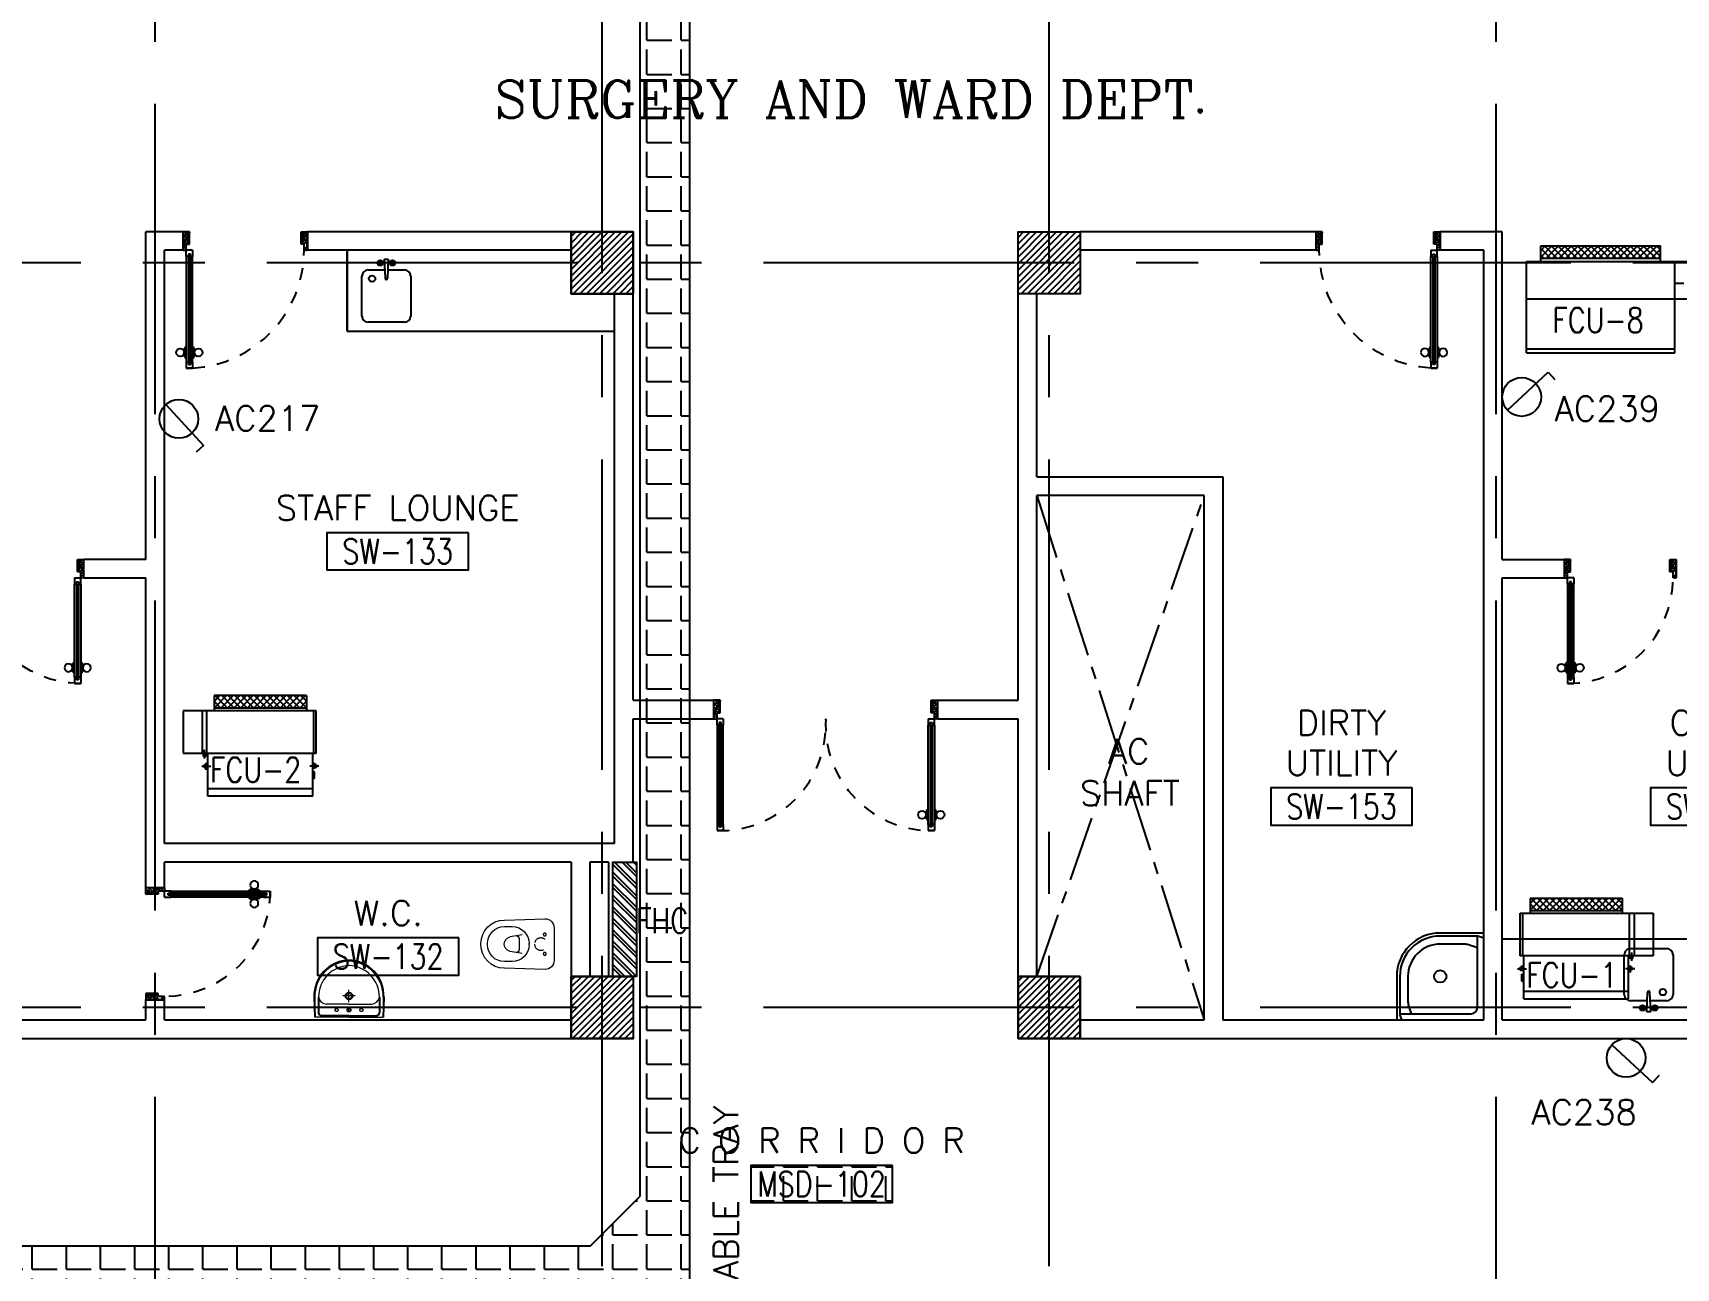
# Model space of a CAD drawing. Extents: x -0.4 to 93.5, y -1.1 to 78.4.
# Drawn here: x 60.45 to 73.68, y 34.87 to 44.82 of the extents above; entities that cross this region are included whole.
import ezdxf
from ezdxf.enums import TextEntityAlignment as Align

# ---------------------------------------------------------------- set-up
doc = ezdxf.new("R2010")
doc.units = 0
doc.header["$MEASUREMENT"] = 0
for name, pattern in [('CENTER2', [1.125, 0.75, -0.125, 0.125, -0.125]), ('CENTERX2', [4, 2.5, -0.5, 0.5, -0.5]), ('DASHED', [0.75, 0.5, -0.25]), ('HIDDEN', [0.375, 0.25, -0.125]), ('HIDDEN2', [0.1875, 0.125, -0.0625])]:
    doc.linetypes.add(name, pattern=pattern)
doc.layers.get('0').update_dxf_attribs({"color": 11, "linetype": 'CONTINUOUS'})
for name, color, linetype in [('AXES', 11, 'CENTERX2'), ('COL', 11, 'CONTINUOUS'), ('DOOR', 11, 'CONTINUOUS'), ('E-SOCKETS', 4, 'CONTINUOUS'), ('E-TRAY', 2, 'CONTINUOUS'), ('Ele', 11, 'CONTINUOUS'), ('FCU', 7, 'CONTINUOUS'), ('FHC', 11, 'CONTINUOUS'), ('FIX', 11, 'CONTINUOUS'), ('HAT', 11, 'CONTINUOUS'), ('Locker', 11, 'CONTINUOUS'), ('ME-FIX', 11, 'CONTINUOUS'), ('RM-BOX', 11, 'CONTINUOUS'), ('RM-NAME', 11, 'CONTINUOUS'), ('RM-NO', 11, 'CONTINUOUS'), ('TEXTN', 2, 'CONTINUOUS'), ('WALL', 11, 'CONTINUOUS')]:
    doc.layers.add(name, color=color, linetype=linetype)
doc.styles.add('ROMANC', font='romanc', dxfattribs={"height": 0.1})
doc.styles.add('ROMANS', font='ROMANS.shx', dxfattribs={"width": 0.6})
pattern_1 = [(0, (-276011.78315, -57293.01293), (0, 0.275), [0.2, -0.075]), (90, (-276011.78315, -57293.01293), (-0.275, 2e-17), [0.2, -0.075])]

# ---------------------------------------------------------------- blocks, each defined once
blk = doc.blocks.new('*X33')
at = {"color": 0}
for p, q in [((235129, 149533), (235585, 149990)), ((235129, 149586), (235532, 149990)), ((235129, 149639), (235479, 149990)), ((235129, 149692), (235426, 149990)), ((235129, 149745), (235373, 149990)), ((235129, 149798), (235320, 149990)), ((235129, 149851), (235267, 149990)), ((235129, 149905), (235214, 149990)), ((235129, 149958), (235161, 149990)), ((235138, 149490), (235629, 149980)), ((235191, 149490), (235629, 149927)), ((235244, 149490), (235629, 149874)), ((235297, 149490), (235629, 149821)), ((235350, 149490), (235629, 149768)), ((235403, 149490), (235629, 149715)), ((235456, 149490), (235629, 149662)), ((235509, 149490), (235629, 149609)), ((235562, 149490), (235629, 149556)), ((235615, 149490), (235629, 149503))]:
    blk.add_line(p, q, dxfattribs=at)
blk = doc.blocks.new('COL50')
at = {"layer": 'COL'}
blk.add_lwpolyline([(-250, 250), (-250, -250), (250, -250), (250, 250)], close=True, dxfattribs=at)
blk = doc.blocks.new('*X32')
at = {"color": 0}
for p, q in [((238729, 149527), (239191, 149990)), ((238729, 149580), (239138, 149990)), ((238729, 149633), (239085, 149990)), ((238729, 149686), (239032, 149990)), ((238729, 149739), (238979, 149990)), ((238729, 149792), (238926, 149990)), ((238729, 149845), (238873, 149990)), ((238729, 149898), (238820, 149990)), ((238729, 149951), (238767, 149990)), ((238744, 149490), (239229, 149974)), ((238797, 149490), (239229, 149921)), ((238850, 149490), (239229, 149868)), ((238903, 149490), (239229, 149815)), ((238956, 149490), (239229, 149762)), ((239009, 149490), (239229, 149709)), ((239062, 149490), (239229, 149656)), ((239116, 149490), (239229, 149603)), ((239169, 149490), (239229, 149550)), ((239222, 149490), (239229, 149497))]:
    blk.add_line(p, q, dxfattribs=at)
blk = doc.blocks.new('*X30')
at = {"color": 0}
for p, q in [((235129, 155526), (235592, 155990)), ((235129, 155579), (235539, 155990)), ((235129, 155632), (235486, 155990)), ((235129, 155685), (235433, 155990)), ((235129, 155738), (235380, 155990)), ((235129, 155791), (235327, 155990)), ((235129, 155844), (235274, 155990)), ((235129, 155897), (235221, 155990)), ((235129, 155950), (235168, 155990)), ((235145, 155490), (235629, 155973)), ((235198, 155490), (235629, 155920)), ((235251, 155490), (235629, 155867)), ((235304, 155490), (235629, 155814)), ((235357, 155490), (235629, 155761)), ((235410, 155490), (235629, 155708)), ((235464, 155490), (235629, 155655)), ((235517, 155490), (235629, 155602)), ((235570, 155490), (235629, 155549)), ((235623, 155490), (235629, 155496))]:
    blk.add_line(p, q, dxfattribs=at)
blk = doc.blocks.new('*X31')
at = {"color": 0}
for p, q in [((238729, 155520), (239199, 155990)), ((238729, 155573), (239145, 155990)), ((238729, 155626), (239092, 155990)), ((238729, 155679), (239039, 155990)), ((238729, 155732), (238986, 155990)), ((238729, 155785), (238933, 155990)), ((238729, 155838), (238880, 155990)), ((238729, 155891), (238827, 155990)), ((238729, 155944), (238774, 155990)), ((238752, 155490), (239229, 155967)), ((238805, 155490), (239229, 155914)), ((238858, 155490), (239229, 155861)), ((238911, 155490), (239229, 155808)), ((238964, 155490), (239229, 155755)), ((239017, 155490), (239229, 155702)), ((239070, 155490), (239229, 155649)), ((239123, 155490), (239229, 155596)), ((239176, 155490), (239229, 155542))]:
    blk.add_line(p, q, dxfattribs=at)
blk = doc.blocks.new('DOOR90')
at = {"layer": 'DOOR', "color": 0, "linetype": 'ByBlock'}
for p, q in [((-150, 0), (-150, -25)), ((-150, 0), (0, 0)), ((0, -50), (0, 0)), ((-1000, -25), (-1000, -75)), ((-1000, -75), (-1000, -25)), ((-950, -25), (-1000, -25)), ((-950, -75), (-1000, -75)), ((-970, -42), (-970, -58)), ((-950, -42), (-970, -42)), ((-950, -58), (-970, -58)), ((-950, -25), (-950, -42)), ((-950, -58), (-950, -75)), ((-918, -25), (-918, -18)), ((-828, -18), (-918, -18)), ((-918, -75), (-918, -82)), ((-828, -82), (-918, -82)), ((-905, -18), (-905, -9)), ((-905, -9), (-840, -9)), ((-905, -18), (-840, -18)), ((-905, -82), (-905, -91)), ((-905, -82), (-840, -82)), ((-905, -91), (-840, -91)), ((-840, -18), (-840, -9)), ((-840, -82), (-840, -91)), ((-828, -25), (-828, -18)), ((-828, -75), (-828, -82)), ((-200, -42), (-200, -25)), ((-200, -25), (-150, -25)), ((-180, -42), (-200, -42)), ((-200, -75), (-200, -58)), ((-200, -58), (-180, -58)), ((-150, -75), (-200, -75)), ((-180, -58), (-180, -42)), ((-150, -75), (-150, -25)), ((-150, -25), (-100, -25)), ((-100, -25), (-100, -50)), ((-100, -50), (0, -50)), ((-150, -900), (-150, -875)), ((-150, -875), (-100, -875)), ((0, -900), (-150, -900)), ((-150, -900), (0, -900)), ((-100, -850), (0, -850)), ((-100, -875), (-100, -850)), ((0, -850), (0, -900))]:
    blk.add_line(p, q, dxfattribs=at)
at = {"layer": 'DOOR', "color": 9, "linetype": 'ByBlock'}
for p, q in [((0, -50), (-114, 0)), ((0, -50), (-40, 0)), ((0, -50), (-100, -37)), ((0, -850), (-114, -900)), ((0, -850), (-100, -863)), ((0, -850), (-40, -900))]:
    blk.add_line(p, q, dxfattribs=at)
at = {"layer": 'DOOR', "linetype": 'ByBlock'}
for p, q in [((-200, -25), (-950, -25)), ((-200, -42), (-950, -42)), ((-200, -58), (-950, -58)), ((-950, -75), (-200, -75))]:
    blk.add_line(p, q, dxfattribs=at)
at = {"layer": 'DOOR', "color": 0, "linetype": 'ByBlock'}
for centre in [(-873, 24), (-873, -124)]:
    blk.add_circle(centre, 32.4, dxfattribs=at)
at = {"layer": 'DOOR', "color": 9, "linetype": 'ByBlock'}
for centre, radius, start, end in [((0, -50), 154, 161.1053, 166.2858), ((0, -50), 134, 158.1598, 169.28), ((0, -50), 94.4, 148.0182, 180), ((0, -50), 74.4, 137.7764, 180), ((0, -50), 114, 154.0838, 167.3774), ((0, -50), 54.4, 113.2074, 180), ((0, -50), 34.4, 90, 180), ((0, -50), 14.4, 90, 180), ((0, -850), 154, 193.7142, 198.8947), ((0, -850), 134, 190.72, 201.8402), ((0, -850), 94.4, 180, 211.9818), ((0, -850), 74.4, 180, 222.2236), ((0, -850), 54.4, 180, 246.7926), ((0, -850), 34.4, 180, 270), ((0, -850), 14.4, 180, 270)]:
    blk.add_arc(centre, radius, start, end, dxfattribs=at)
at = {"layer": 'DOOR', "linetype": 'HIDDEN', "ltscale": 0.5}
blk.add_arc((-150, -25), 850, 180, 270, dxfattribs=at)
blk = doc.blocks.new('RM1')
at = {"layer": 'RM-BOX'}
blk.add_lwpolyline([(570, -200), (-570, -200), (-570, -500), (570, -500)], close=True, dxfattribs=at)
at = {"layer": 'RM-NAME', "style": 'ROMANS'}
for tag, p in [('ROOMNAME1', (0, 324)), ('ROOMNAME2', (0, 0))]:
    blk.add_attdef(tag, text='', height=200, dxfattribs=at).set_placement(p, align=Align.MIDDLE)
at = {"layer": 'RM-NO', "style": 'ROMANS', "width": 0.8}
blk.add_attdef('ROOMNO', text='', height=200, dxfattribs=at).set_placement((0, -350), align=Align.MIDDLE)
blk = doc.blocks.new('A$C272A55A0')
at = {"layer": 'DOOR', "color": 0, "linetype": 'ByBlock'}
for p, q in [((0, 900), (0, 1050)), ((50, 1050), (0, 1050)), ((25, 950), (50, 950)), ((25, 900), (25, 950)), ((50, 950), (50, 1050)), ((1750, 950), (1750, 1050)), ((1750, 1050), (1800, 1050)), ((1775, 950), (1750, 950)), ((1775, 900), (1775, 950)), ((1800, 1050), (1800, 900)), ((0, 900), (25, 900)), ((75, 900), (25, 900)), ((25, 850), (25, 900)), ((42, 850), (25, 850)), ((58, 870), (42, 870)), ((42, 870), (42, 850)), ((58, 850), (58, 870)), ((75, 850), (58, 850)), ((75, 900), (75, 850)), ((1725, 900), (1775, 900)), ((1725, 900), (1725, 850)), ((1725, 850), (1742, 850)), ((1742, 870), (1758, 870)), ((1742, 850), (1742, 870)), ((1758, 870), (1758, 850)), ((1758, 850), (1775, 850)), ((1800, 900), (1775, 900)), ((1775, 850), (1775, 900)), ((1718, 160), (1709, 160)), ((1709, 95), (1709, 160)), ((1725, 173), (1718, 173)), ((1718, 173), (1718, 83)), ((1718, 95), (1718, 160)), ((1775, 173), (1782, 173)), ((1782, 173), (1782, 83)), ((1782, 160), (1791, 160)), ((1782, 95), (1782, 160)), ((1791, 95), (1791, 160)), ((25, 50), (42, 50)), ((25, 50), (25, 0)), ((25, 0), (75, 0)), ((75, 0), (25, 0)), ((42, 50), (42, 30)), ((42, 30), (58, 30)), ((58, 50), (75, 50)), ((58, 50), (58, 30)), ((75, 50), (75, 0)), ((1718, 95), (1709, 95)), ((1725, 83), (1718, 83)), ((1742, 50), (1725, 50)), ((1725, 50), (1725, 0)), ((1775, 0), (1725, 0)), ((1725, 0), (1775, 0)), ((1742, 50), (1742, 30)), ((1758, 30), (1742, 30)), ((1775, 50), (1758, 50)), ((1758, 50), (1758, 30)), ((1775, 83), (1782, 83)), ((1775, 50), (1775, 0)), ((1782, 95), (1791, 95))]:
    blk.add_line(p, q, dxfattribs=at)
at = {"layer": 'DOOR', "color": 9, "linetype": 'ByBlock'}
for p, q in [((50, 1050), (0, 1010)), ((50, 1050), (0, 937)), ((50, 1050), (37, 950)), ((1750, 1050), (1800, 1010)), ((1750, 1050), (1800, 937)), ((1750, 1050), (1763, 950))]:
    blk.add_line(p, q, dxfattribs=at)
at = {"layer": 'DOOR', "linetype": 'ByBlock'}
for p, q in [((25, 850), (25, 50)), ((42, 850), (42, 50)), ((58, 850), (58, 50)), ((75, 50), (75, 850)), ((1725, 50), (1725, 850)), ((1742, 850), (1742, 50)), ((1758, 850), (1758, 50)), ((1775, 850), (1775, 50))]:
    blk.add_line(p, q, dxfattribs=at)
at = {"layer": 'DOOR', "color": 0, "linetype": 'ByBlock'}
for centre in [(1676, 128), (1824, 128)]:
    blk.add_circle(centre, 32.4, dxfattribs=at)
at = {"layer": 'DOOR', "color": 9, "linetype": 'ByBlock'}
for centre, radius, start, end in [((50, 1050), 54.4, 203.2074, 270), ((50, 1050), 74.4, 227.7764, 270), ((50, 1050), 94.4, 238.0182, 270), ((50, 1050), 114, 244.0838, 257.3774), ((50, 1050), 34.4, 180, 270), ((50, 1050), 14.4, 180, 270), ((1750, 1050), 14.4, 270, 0), ((1750, 1050), 34.4, 270, 0), ((1750, 1050), 54.4, 270, 336.7926), ((1750, 1050), 74.4, 270, 312.2236), ((1750, 1050), 94.4, 270, 301.9818), ((1750, 1050), 114, 282.6226, 295.9162), ((50, 1050), 134, 248.1598, 259.28), ((50, 1050), 154, 251.1053, 256.2858), ((1750, 1050), 134, 280.72, 291.8402), ((1750, 1050), 154, 283.7142, 288.8947)]:
    blk.add_arc(centre, radius, start, end, dxfattribs=at)
at = {"layer": 'DOOR', "linetype": 'HIDDEN', "ltscale": 0.5}
for centre, start, end in [((50, 851), 268.3174, 3.2965), ((1750, 851), 176.7035, 271.6826)]:
    blk.add_arc(centre, 851, start, end, dxfattribs=at)
at = {"layer": 'WALL', "linetype": 'ByBlock'}
blk.add_line((1800, 900), (1800, 1050), dxfattribs=at)
blk = doc.blocks.new('DOOR-10')
at = {"layer": 'DOOR', "color": 0, "linetype": 'ByBlock'}
for p, q in [((-26, 1100), (-76, 1100)), ((-76, 1100), (-26, 1100)), ((-76, 1050), (-76, 1100)), ((-43, 1070), (-59, 1070)), ((-59, 1050), (-59, 1070)), ((-43, 1050), (-43, 1070)), ((-26, 1050), (-26, 1100)), ((-83, 1005), (-92, 1005)), ((-92, 1005), (-92, 940)), ((-83, 940), (-92, 940)), ((-76, 1018), (-83, 1018)), ((-83, 928), (-83, 1018)), ((-83, 1005), (-83, 940)), ((-76, 928), (-83, 928)), ((-59, 1050), (-76, 1050)), ((-26, 1050), (-43, 1050)), ((-26, 1018), (-18, 1018)), ((-26, 928), (-18, 928)), ((-18, 928), (-18, 1018)), ((-18, 1005), (-9, 1005)), ((-18, 1005), (-18, 940)), ((-18, 940), (-9, 940)), ((-9, 1005), (-9, 940)), ((-1001, 0), (-1001, 150)), ((-1001, 150), (-976, 150)), ((-1001, 150), (-1001, 0)), ((-976, 150), (-976, 100)), ((-76, 200), (-59, 200)), ((-76, 150), (-76, 200)), ((-76, 150), (-26, 150)), ((-59, 200), (-59, 180)), ((-59, 180), (-43, 180)), ((-43, 200), (-26, 200)), ((-43, 180), (-43, 200)), ((-26, 200), (-26, 150)), ((-1, 150), (-26, 150)), ((-26, 150), (-26, 100)), ((-951, 0), (-1001, 0)), ((-976, 100), (-951, 100)), ((-951, 100), (-951, 0)), ((-51, 100), (-51, 0)), ((-26, 100), (-51, 100)), ((-51, 0), (-1, 0))]:
    blk.add_line(p, q, dxfattribs=at)
at = {"layer": 'DOOR', "linetype": 'ByBlock'}
for p, q in [((-76, 1050), (-76, 200)), ((-59, 200), (-59, 1050)), ((-43, 200), (-43, 1050)), ((-26, 200), (-26, 1050))]:
    blk.add_line(p, q, dxfattribs=at)
at = {"layer": 'DOOR', "color": 9, "linetype": 'ByBlock'}
for p, q in [((-1, 0), (-1, 150)), ((-951, 0), (-1001, 114)), ((-951, 0), (-1001, 40)), ((-951, 0), (-964, 100)), ((-51, 0), (-1, 114)), ((-51, 0), (-37, 100)), ((-51, 0), (-1, 40))]:
    blk.add_line(p, q, dxfattribs=at)
at = {"layer": 'DOOR', "color": 0, "linetype": 'ByBlock'}
for centre in [(-124, 973), (23, 973)]:
    blk.add_circle(centre, 32.4, dxfattribs=at)
at = {"layer": 'DOOR', "linetype": 'HIDDEN', "ltscale": 0.5}
blk.add_arc((-23, 149), 952, 93.1482, 179.9482, dxfattribs=at)
at = {"layer": 'DOOR', "color": 9, "linetype": 'ByBlock'}
for centre, radius, start, end in [((-951, 0), 154, 103.7142, 108.8947), ((-51, 0), 154, 71.1053, 76.2858), ((-951, 0), 134, 100.72, 111.8402), ((-951, 0), 94.4, 90, 121.9818), ((-951, 0), 74.4, 90, 132.2236), ((-951, 0), 54.4, 90, 156.7926), ((-951, 0), 34.4, 90, 180), ((-951, 0), 14.4, 90, 180), ((-51, 0), 94.4, 58.0182, 90), ((-51, 0), 74.4, 47.7764, 90), ((-51, 0), 54.4, 23.2074, 90), ((-51, 0), 34.4, 0, 90), ((-51, 0), 14.4, 0, 90), ((-51, 0), 134, 68.1598, 79.28), ((-51, 0), 114, 64.0838, 77.3774)]:
    blk.add_arc(centre, radius, start, end, dxfattribs=at)
blk = doc.blocks.new('LAV1')
at = {"layer": 'FIX', "linetype": 'DASHED', "lineweight": 20, "ltscale": 0.05}
for p, q in [((0, 170), (0, 270)), ((0, 170), (0, 270)), ((50, 220), (-50, 220))]:
    blk.add_line(p, q, dxfattribs=at)
at = {"layer": 'FIX', "linetype": 'ByBlock', "ltscale": 0.3}
for p, q in [((-280, 210), (-275, 50)), ((-245, 210), (-245, 85)), ((245, 210), (245, 85)), ((280, 210), (275, 50)), ((0, 60), (-220, 60)), ((0, 60), (220, 60))]:
    blk.add_line(p, q, dxfattribs=at)
at = {"layer": 'FIX', "linetype": 'Continuous', "lineweight": 20}
for p, q in [((-275, 210), (-275, 50)), ((0, 155), (-181, 155)), ((0, 155), (181, 155)), ((275, 210), (275, 50)), ((0, 50), (-275, 50)), ((0, 50), (-252, 50)), ((0, 50), (252, 50)), ((0, 50), (275, 50))]:
    blk.add_line(p, q, dxfattribs=at)
at = {"layer": 'FIX', "lineweight": 20}
for p, q in [((16, 107), (-15, 107)), ((0, 92), (0, 123))]:
    blk.add_line(p, q, dxfattribs=at)
for centre, radius in [((0, 220), 29.5), ((0, 220), 22.5), ((0, 107), 15.5)]:
    blk.add_circle(centre, radius, dxfattribs=at)
at = {"layer": 'FIX', "linetype": 'HIDDEN', "lineweight": 20, "ltscale": 0.05}
for centre in [(-100, 107), (100, 107)]:
    blk.add_circle(centre, 12.4, dxfattribs=at)
at = {"layer": 'FIX', "linetype": 'ByBlock', "ltscale": 0.3}
for centre, radius, start, end in [((7, 220), 287, 91.3776, 182.0064), ((-7, 220), 287, 357.9936, 88.6224), ((-220, 85), 24.9, 179.7021, 269.9486), ((220, 85), 24.9, 270.0514, 0.2979)]:
    blk.add_arc(centre, radius, start, end, dxfattribs=at)
at = {"layer": 'FIX', "linetype": 'Continuous', "lineweight": 20}
for centre, radius, start, end in [((8, 217), 283, 91.6988, 181.351), ((8, 212), 253, 91.7328, 180.4884), ((-8, 217), 283, 358.649, 88.3012), ((-8, 212), 253, 359.5116, 88.2672), ((-179, 222), 66.9, 190.2006, 268.0786), ((179, 222), 66.9, 271.9214, 349.7994)]:
    blk.add_arc(centre, radius, start, end, dxfattribs=at)
blk = doc.blocks.new('WC1')
at = {"layer": 'FIX', "lineweight": 20}
for p, q in [((-210, 204), (-538, 194)), ((-475, 141), (-538, 141)), ((-727, 5), (-727, -5)), ((-674, 5), (-674, -5)), ((-534, 24), (-540, 0)), ((-540, 0), (-534, -24)), ((-395, 76), (-490, 60)), ((-339, 5), (-339, -5)), ((-490, -60), (-395, -76)), ((-538, -141), (-475, -141)), ((-538, -194), (-210, -204))]:
    blk.add_line(p, q, dxfattribs=at)
at = {"layer": 'FIX', "linetype": 'Continuous', "lineweight": 20}
blk.add_line((-420, -47), (-420, 45), dxfattribs=at)
at = {"layer": 'FIX', "lineweight": 20}
blk.add_lwpolyline([(-213, -204), (-210, -204, 0.414214), (-137, -131), (-137, 0), (-137, 131, 0.414214), (-210, 204)], format="xyb", dxfattribs=at)
at = {"layer": 'FIX', "linetype": 'HIDDEN2', "lineweight": 20, "ltscale": 0.3}
blk.add_circle((-245, 0), 49.8, dxfattribs=at)
at = {"layer": 'FIX', "linetype": 'HIDDEN', "lineweight": 20, "ltscale": 0.05}
for centre in [(-213, 78), (-213, -77)]:
    blk.add_circle(centre, 11.6, dxfattribs=at)
at = {"layer": 'FIX', "lineweight": 20}
for centre, radius, start, end in [((-538, 5), 189, 90, 180), ((-538, 5), 136, 90, 180), ((-475, 5), 136, 360, 90), ((-473, -7), 68.2, 128.9242, 152.8468), ((-464, -18), 82, 108.496, 128.9242), ((-538, -5), 189, 180, 270), ((-538, -5), 136, 180, 270), ((-473, 7), 68.2, 207.1532, 231.0758), ((-464, 18), 82, 231.0758, 251.504), ((-475, -5), 136, 270, 0)]:
    blk.add_arc(centre, radius, start, end, dxfattribs=at)
at = {"layer": 'FIX', "linetype": 'Continuous', "lineweight": 20}
for centre, start, end in [((-443, 46), 357.6662, 91.6121), ((-442, -46), 268.3879, 2.3338)]:
    blk.add_arc(centre, 22.3, start, end, dxfattribs=at)
blk = doc.blocks.new('JAN-001')
for p, q in [((730, -30), (30, -30)), ((30, -30), (30, -730)), ((80, -130), (80, -705)), ((705, -80), (130, -80)), ((610, -80), (635, -152)), ((688, -30), (704, -76)), ((705, -380), (705, -84)), ((730, -380), (730, -30)), ((640, -380), (640, -184)), ((80, -610), (152, -635)), ((184, -640), (380, -640)), ((30, -688), (76, -704)), ((30, -730), (380, -730)), ((84, -705), (380, -705))]:
    blk.add_line(p, q)
blk.add_circle((380, -380), 50)
for centre, radius, start, end in [((130, -130), 50, 90, 180), ((680, -84), 25, 0, 19.0039), ((540, -184), 100, 0, 19.0039), ((380, -380), 350, 270, 0), ((380, -380), 325, 270, 0), ((380, -380), 260, 270, 0), ((184, -540), 100, 250.9961, 270), ((84, -680), 25, 250.9961, 270)]:
    blk.add_arc(centre, radius, start, end)
blk = doc.blocks.new('A$C35647382')
at = {"layer": 'ME-FIX'}
for p, q in [((0.05, 0.421), (0.186, 0.421)), ((0.18, 0.509), (0.212, 0.509)), ((0.18, 0.509), (0.186, 0.354)), ((0.212, 0.509), (0.206, 0.354)), ((0.206, 0.421), (0.343, 0.421)), ((0, 0.05), (0, 0.371)), ((0.393, 0.371), (0.393, 0.05)), ((0.343, 0), (0.05, 0))]:
    blk.add_line(p, q, dxfattribs=at)
for centre, radius in [((0.147, 0.478), 0.0217), ((0.147, 0.478), 0.014), ((0.246, 0.478), 0.0217), ((0.246, 0.478), 0.014), ((0.082, 0.351), 0.0255)]:
    blk.add_circle(centre, radius, dxfattribs=at)
for centre, radius, start, end in [((0.05, 0.371), 0.0499, 90, 180), ((0.343, 0.371), 0.0499, 0, 90), ((0.196, 0.354), 0.00997, 180, 0), ((0.05, 0.05), 0.0499, 180, 270), ((0.343, 0.05), 0.0499, 270, 0)]:
    blk.add_arc(centre, radius, start, end, dxfattribs=at)
blk = doc.blocks.new('*X168')
at = {"color": 0}
for p, q in [((-750, 2538), (-672, 2616)), ((-750, 2591), (-725, 2616)), ((-660, 2516), (-750, 2606)), ((-713, 2516), (-750, 2553)), ((-719, 2516), (-619, 2616)), ((-607, 2516), (-707, 2616)), ((-666, 2516), (-566, 2616)), ((-554, 2516), (-654, 2616)), ((-613, 2516), (-513, 2616)), ((-501, 2516), (-601, 2616)), ((-560, 2516), (-460, 2616)), ((-448, 2516), (-548, 2616)), ((-507, 2516), (-407, 2616)), ((-394, 2516), (-494, 2616)), ((-454, 2516), (-354, 2616)), ((-341, 2516), (-441, 2616)), ((-401, 2516), (-301, 2616)), ((-288, 2516), (-388, 2616)), ((-348, 2516), (-248, 2616)), ((-235, 2516), (-335, 2616)), ((-295, 2516), (-195, 2616)), ((-182, 2516), (-282, 2616)), ((-242, 2516), (-142, 2616)), ((-129, 2516), (-229, 2616)), ((-189, 2516), (-89, 2616)), ((-76, 2516), (-176, 2616)), ((-136, 2516), (-36, 2616)), ((-23, 2516), (-123, 2616)), ((-83, 2516), (17, 2616)), ((30, 2516), (-70, 2616)), ((-30, 2516), (70, 2616)), ((83, 2516), (-17, 2616)), ((23, 2516), (123, 2616)), ((136, 2516), (36, 2616)), ((76, 2516), (176, 2616)), ((189, 2516), (89, 2616)), ((129, 2516), (215, 2601)), ((215, 2543), (142, 2616)), ((182, 2516), (215, 2548)), ((215, 2596), (195, 2616))]:
    blk.add_line(p, q, dxfattribs=at)
blk = doc.blocks.new('WAP16')
at = {"color": 6}
for p, q in [((-597, 0), (-597, -737)), ((-597, 0), (597, 0)), ((597, 0), (597, -737)), ((-597, -437), (597, -437)), ((-597, -737), (597, -737))]:
    blk.add_line(p, q, dxfattribs=at)
at = {"color": 2}
for p, q in [((-597, -32), (597, -32)), ((597, -437), (835, -437)), ((835, -437), (835, -737)), ((-482, -737), (-482, -862)), ((-482, -762), (482, -762)), ((482, -737), (482, -862)), ((597, -737), (835, -737)), ((-482, -862), (482, -862))]:
    blk.add_line(p, q, dxfattribs=at)
at = {"color": 7}
blk.add_line((597, -562), (670, -562), dxfattribs=at)
at = {"color": 2}
blk.add_blockref('*X168', (268, -3378), dxfattribs=at)
blk = doc.blocks.new('*X166')
at = {"color": 0}
for p, q in [((16890, -2467), (16943, -2414)), ((16890, -2520), (16990, -2420)), ((16990, -2565), (16890, -2465)), ((16890, -2573), (16990, -2473)), ((16990, -2512), (16892, -2414)), ((16990, -2459), (16945, -2414)), ((16990, -2619), (16890, -2519)), ((16890, -2626), (16990, -2526)), ((16990, -2672), (16890, -2572)), ((16890, -2679), (16990, -2579)), ((16990, -2725), (16890, -2625)), ((16890, -2732), (16990, -2632)), ((16990, -2778), (16890, -2678)), ((16890, -2785), (16990, -2685)), ((16990, -2831), (16890, -2731)), ((16890, -2838), (16990, -2738)), ((16990, -2884), (16890, -2784)), ((16890, -2891), (16990, -2791)), ((16990, -2937), (16890, -2837)), ((16890, -2944), (16990, -2844)), ((16990, -2990), (16890, -2890)), ((16890, -2997), (16990, -2897)), ((16990, -3043), (16890, -2943)), ((16890, -3050), (16990, -2950)), ((16990, -3096), (16890, -2996)), ((16890, -3103), (16990, -3003)), ((16990, -3149), (16890, -3049)), ((16944, -3155), (16890, -3102)), ((16892, -3155), (16990, -3056)), ((16945, -3155), (16990, -3109))]:
    blk.add_line(p, q, dxfattribs=at)
blk = doc.blocks.new('WHE06')
at = {"color": 2}
for p, q in [((689, 621), (346, 621)), ((346, 621), (346, 469)), ((689, 469), (689, 621)), ((60, -422), (60, 422)), ((212, 437), (269, 437)), ((232, 452), (232, 422)), ((232, 452), (252, 452)), ((242, 472), (242, 399)), ((252, 452), (252, 422)), ((305, 448), (373, 448)), ((321, 458), (321, 438)), ((321, 458), (346, 458)), ((321, 438), (346, 438)), ((346, 430), (689, 430)), ((811, 371), (689, 371)), ((711, -371), (711, 371)), ((811, -371), (811, 371)), ((811, -371), (689, -371)), ((142, -437), (142, -422)), ((142, -437), (197, -437)), ((197, -437), (197, -422)), ((221, -437), (269, -437)), ((232, -452), (232, -422)), ((232, -452), (252, -452)), ((242, -472), (242, -399)), ((252, -452), (252, -422)), ((346, -430), (689, -430))]:
    blk.add_line(p, q, dxfattribs=at)
at = {"color": 6}
for p, q in [((0, -422), (0, 422)), ((0, 422), (346, 422)), ((346, 469), (346, -451)), ((689, 469), (346, 469)), ((689, -451), (689, 469)), ((0, -422), (346, -422)), ((346, -451), (689, -451))]:
    blk.add_line(p, q, dxfattribs=at)
at = {"color": 2}
blk.add_blockref('*X166', (-16179, 2784), dxfattribs=at)

msp = doc.modelspace()

# ---------------------------------------------------------------- hatches: boundary and pattern name
at = {"layer": 'FHC', "linetype": 'ByBlock', "ltscale": 0.3}
h = msp.add_hatch(dxfattribs=at)
h.set_pattern_fill('ANSI32', color=11, scale=0.175, angle=90, style=0)
h.set_pattern_definition([(135, (96.35846, -194.97618), (-0.046403883, -0.046403883), []), (135, (96.35846, -194.945246), (-0.046403883, -0.046403883), [])])
h.paths.add_polyline_path([(65.3075, 38.14), (65.1175, 38.14), (65.1175, 37.22), (65.3075, 37.22)])
h.paths.add_polyline_path([(65.7286, 37.0074), (65.3077, 37.0074), (65.3077, 37.2699), (65.7286, 37.2699)], flags=9)
at = {"layer": 'HAT', "linetype": 'ByBlock'}
h = msp.add_hatch(dxfattribs=at)
h.set_pattern_fill('ANGLE', color=256, style=0)
h.set_pattern_definition(pattern_1)
h.paths.add_polyline_path([(65.7388, 39.295), (65.3388, 39.295), (65.3388, 36.97), (65.7388, 36.97)])
h.paths.add_polyline_path([(65.7388, 39.295), (65.7388, 39.445), (65.3388, 39.445), (65.3388, 39.295)])
h.paths.add_polyline_path([(65.3388, 39.445), (65.7388, 39.445), (65.7388, 42.97), (65.3388, 42.97)])
h.paths.add_polyline_path([(65.7388, 45.8794), (65.363, 46.2551), (65.0324, 46.2551), (65.0324, 45.8551), (65.2388, 45.8551), (65.3388, 45.7551), (65.3388, 42.97), (65.7388, 42.97)])
h.paths.add_polyline_path([(64.5507, 46.0068), (64.5502, 45.8551), (65.0324, 45.8551), (65.0324, 46.2551), (64.9071, 46.2551)])
h.paths.add_polyline_path([(63.9333, 46.2551), (63.9268, 46.1016), (63.9229, 46.0302), (63.9223, 45.8551), (64.2181, 45.8551), (64.554, 46.0892), (64.5546, 46.1016), (64.5612, 46.2551)])
h.paths.add_polyline_path([(63.9268, 46.1016), (63.9333, 46.2551), (63.3368, 46.2551), (63.3303, 46.1016), (63.3272, 46.0454), (63.6002, 45.8551), (63.9223, 45.8551), (63.9229, 46.0302)])
h.paths.add_polyline_path([(63.3259, 45.8551), (63.3262, 45.966), (62.9112, 46.2551), (62.7062, 46.2551), (62.7062, 45.8551)])
h.paths.add_polyline_path([(65.287, 37.5198), (65.7984, 37.5198), (65.7984, 37.8198), (65.287, 37.8198)], flags=9)
h.paths.add_polyline_path([(67.0813, 45.3264), (65.9416, 45.3264), (65.9416, 45.0264), (67.0813, 45.0264)])
h.paths.add_polyline_path([(65.9853, 45.0264), (67.0376, 45.0264), (67.0376, 45.3264), (65.9853, 45.3264)], flags=24)
h.paths.add_polyline_path([(65.0424, 45.3764), (67.9805, 45.3764), (67.9805, 45.6764), (65.0424, 45.6764)], flags=9)
h.paths.add_polyline_path([(63.6465, 44.0618), (70.3108, 44.0618), (70.3108, 44.5118), (63.6465, 44.5118)], flags=9)
h = msp.add_hatch(dxfattribs=at)
h.set_pattern_fill('ANGLE', color=256, style=0)
h.set_pattern_definition(pattern_1)
h.paths.add_polyline_path([(57.8324, 35.0506), (57.8324, 34.4506), (61.4324, 34.4506), (61.4324, 35.0506)])
h.paths.add_polyline_path([(61.4324, 35.0506), (61.4324, 34.4506), (64.9388, 34.4506), (65.0324, 34.3571), (65.0324, 35.1442), (64.9388, 35.0506)])
h.paths.add_polyline_path([(65.7388, 36.97), (65.3388, 36.97), (65.3388, 35.4506), (65.0324, 35.1442), (65.0324, 34.3571), (65.3388, 34.0506), (65.3388, 33.37), (65.7388, 33.37)])
h.paths.add_polyline_path([(65.7388, 33.35), (65.3388, 33.35), (65.3388, 31.025), (65.7388, 31.025)])
h.paths.add_polyline_path([(67.3691, 35.6982), (66.2293, 35.6982), (66.2293, 35.3982), (67.3691, 35.3982)], flags=16)
h.paths.add_polyline_path([(66.2006, 35.3982), (67.3977, 35.3982), (67.3977, 35.6982), (66.2006, 35.6982)], flags=9)
h.paths.add_polyline_path([(65.3301, 35.7482), (68.2682, 35.7482), (68.2682, 36.0482), (65.3301, 36.0482)], flags=9)

# ---------------------------------------------------------------- linework, layer by layer
at = {"layer": 'AXES'}
for p, q in [((65.0324, -1.1143), (65.0324, 77.6984)), ((68.6324, -1.1143), (68.6324, 77.6984)), ((61.4324, 5.75), (61.4324, 64.57)), ((72.2324, 5.75), (72.2324, 64.57)), ((92.8324, 42.97), (24.7924, 42.97)), ((92.8324, 42.97), (40.7424, 42.97)), ((92.8324, 36.97), (40.7424, 36.97))]:
    msp.add_line(p, q, dxfattribs=at)
at = {"layer": 'E-SOCKETS'}
for p, q in [((72.3233, 41.7821), (72.6512, 42.0872)), ((72.6512, 42.0872), (72.7056, 42.0287)), ((61.5167, 41.8264), (61.8219, 41.4986)), ((61.8219, 41.4986), (61.7634, 41.4441)), ((73.1642, 36.6702), (73.4921, 36.365)), ((73.4921, 36.365), (73.5465, 36.4236))]:
    msp.add_line(p, q, dxfattribs=at)
for centre in [(72.4377, 41.8885), (61.6232, 41.7121), (73.2786, 36.5637)]:
    msp.add_circle(centre, 0.1562, dxfattribs=at)
at = {"layer": 'E-TRAY', "color": 4}
for p, q in [((65.7388, 24.4483), (65.7388, 45.8794)), ((65.3388, 35.4506), (65.3388, 45.7551)), ((64.9388, 35.0506), (65.3388, 35.4506)), ((40.9924, 35.0506), (64.9388, 35.0506))]:
    msp.add_line(p, q, dxfattribs=at)
at = {"layer": 'Ele', "linetype": 'CENTER2', "ltscale": 0.7}
for p, q in [((68.5325, 37.22), (69.8814, 41.095)), ((68.5325, 41.095), (69.8814, 36.87))]:
    msp.add_line(p, q, dxfattribs=at)
at = {"layer": 'FHC', "linetype": 'ByBlock', "ltscale": 0.3}
msp.add_lwpolyline([(65.1175, 37.22), (65.1175, 38.14), (65.3075, 38.14), (65.3075, 37.22)], close=True, dxfattribs=at)
at = {"layer": 'ME-FIX'}
for p, q in [((62.9778, 42.418), (62.9778, 43.068)), ((62.9778, 43.068), (62.9778, 42.418)), ((63.1471, 42.9113), (63.2836, 42.9113)), ((63.2776, 42.9995), (63.3096, 42.9995)), ((63.2776, 42.9995), (63.2836, 42.8442)), ((63.3096, 42.9995), (63.3036, 42.8442)), ((63.3036, 42.9113), (63.44, 42.9113)), ((63.0973, 42.5403), (63.0973, 42.8614)), ((63.4899, 42.8614), (63.4899, 42.5403)), ((63.44, 42.4905), (63.1471, 42.4905)), ((62.9778, 42.418), (65.1323, 42.418)), ((73.8731, 37.52), (72.2814, 37.52))]:
    msp.add_line(p, q, dxfattribs=at)
for centre, radius in [((63.2438, 42.9684), 0.0217), ((63.2438, 42.9684), 0.014), ((63.3433, 42.9684), 0.0217), ((63.3433, 42.9684), 0.014), ((63.1791, 42.8419), 0.0255)]:
    msp.add_circle(centre, radius, dxfattribs=at)
for centre, radius, start, end in [((63.1471, 42.8614), 0.0499, 90, 180), ((63.44, 42.8614), 0.0499, 0, 90), ((63.2936, 42.8442), 0.00997, 180, 0), ((63.1471, 42.5403), 0.0499, 180, 270), ((63.44, 42.5403), 0.0499, 270, 0)]:
    msp.add_arc(centre, radius, start, end, dxfattribs=at)
at = {"layer": 'WALL'}
for p, q in [((61.6574, 43.22), (61.3574, 43.22)), ((61.3574, 40.58), (61.3574, 43.22)), ((61.6574, 43.07), (61.6574, 43.22)), ((64.7824, 43.22), (62.6574, 43.22)), ((62.6574, 43.07), (62.6574, 43.22)), ((70.7814, 43.22), (68.8824, 43.22)), ((70.7814, 43.07), (70.7814, 43.22)), ((72.2814, 43.22), (71.7814, 43.22)), ((71.7814, 43.07), (71.7814, 43.22)), ((72.2814, 40.58), (72.2814, 43.22)), ((61.6574, 43.07), (61.5074, 43.07)), ((61.5074, 38.29), (61.5074, 43.07)), ((64.7824, 43.07), (62.6574, 43.07)), ((70.7814, 43.07), (68.8824, 43.07)), ((72.1314, 43.07), (71.7814, 43.07)), ((72.1314, 36.87), (72.1314, 43.07)), ((65.1324, 38.29), (65.1324, 42.72)), ((65.2825, 39.445), (65.2825, 42.72)), ((68.3825, 39.445), (68.3825, 42.72)), ((68.5315, 41.245), (68.5315, 42.72)), ((68.5315, 41.245), (70.0314, 41.245)), ((70.0314, 41.245), (70.0314, 36.87)), ((69.8814, 41.095), (68.5324, 41.095)), ((68.5324, 37.22), (68.5324, 41.095)), ((69.8814, 36.87), (69.8814, 41.095)), ((61.3574, 40.58), (60.8574, 40.58)), ((60.8574, 40.43), (60.8574, 40.58)), ((72.2814, 40.58), (72.7814, 40.58)), ((72.7814, 40.43), (72.7814, 40.58)), ((60.8574, 40.43), (61.3574, 40.43)), ((61.3574, 37.9326), (61.3574, 40.43)), ((72.2814, 40.43), (72.7814, 40.43)), ((72.2814, 36.87), (72.2814, 40.43)), ((65.2825, 39.445), (65.9325, 39.445)), ((65.9325, 39.295), (65.9325, 39.445)), ((67.7325, 39.445), (68.3825, 39.445)), ((67.7325, 39.295), (67.7325, 39.445)), ((65.2825, 39.295), (65.9325, 39.295)), ((65.2825, 38.1399), (65.2825, 39.295)), ((67.7325, 39.295), (68.3825, 39.295)), ((68.3825, 37.07), (68.3825, 39.295)), ((65.1324, 38.29), (61.5074, 38.29)), ((61.5074, 37.9326), (61.5074, 38.1401)), ((64.7824, 38.1401), (64.7824, 37.22)), ((64.9325, 38.1399), (64.9325, 37.22)), ((65.0825, 38.1399), (64.9325, 38.1399)), ((65.0825, 38.1399), (65.0825, 37.22)), ((65.1175, 37.22), (65.1175, 38.1399)), ((65.1175, 38.1399), (65.2825, 38.1399)), ((61.3574, 36.87), (61.3574, 37.0326)), ((61.5074, 36.87), (61.5074, 37.0326)), ((58.0824, 36.87), (61.3574, 36.87)), ((61.5074, 36.87), (64.7824, 36.87)), ((68.8824, 36.87), (69.8814, 36.87)), ((70.0314, 36.87), (72.1314, 36.87)), ((72.2814, 36.87), (75.5824, 36.87)), ((58.0824, 36.72), (64.9325, 36.72)), ((68.8824, 36.72), (75.5824, 36.72))]:
    msp.add_line(p, q, dxfattribs=at)
at = {"layer": 'WALL', "linetype": 'ByBlock'}
for p, q in [((64.7824, 38.1401), (61.5074, 38.1401)), ((61.5074, 37.9326), (61.3574, 37.9326)), ((61.5074, 37.0326), (61.3574, 37.0326))]:
    msp.add_line(p, q, dxfattribs=at)
at = {"layer": 'WALL', "linetype": 'ByBlock', "ltscale": 0.3}
for points in [[(64.7825, 42.72), (65.2825, 42.72), (65.2825, 43.22), (64.7825, 43.22)], [(68.8824, 42.72), (68.3824, 42.72), (68.3824, 43.22), (68.8824, 43.22)], [(65.2848, 37.22), (64.7825, 37.22), (64.7825, 36.72), (65.2848, 36.72)], [(68.8824, 37.22), (68.3824, 37.22), (68.3824, 36.72), (68.8824, 36.72)]]:
    msp.add_lwpolyline(points, close=True, dxfattribs=at)

# ---------------------------------------------------------------- block references
at = {"layer": 'COL', "xscale": -0.001, "yscale": 0.001, "zscale": 0.001}
for p in [(65.0325, 42.97), (68.6324, 42.97), (65.0325, 36.97), (68.6324, 36.97)]:
    msp.add_blockref('COL50', p, dxfattribs=at)
at = {"layer": 'DOOR', "color": 0, "linetype": 'ByBlock', "ltscale": 0.3, "yscale": 0.001, "zscale": 0.001, "rotation": 180}
for p, xscale in [((61.6567, 43.22), 0.001), ((71.7821, 43.22), -0.001)]:
    msp.add_blockref('DOOR-10', p, dxfattribs=dict(at, xscale=xscale))
at = {"layer": 'DOOR', "color": 0, "linetype": 'ByBlock', "yscale": 0.001, "zscale": 0.001}
for p, xscale, rotation in [((60.8574, 40.58), -0.001, 270), ((72.7814, 40.58), 0.001, 90)]:
    msp.add_blockref('DOOR90', p, dxfattribs=dict(at, xscale=xscale, rotation=rotation))
for name, p, xscale in [('A$C272A55A0', (65.9325, 38.3946), 0.001), ('DOOR90', (61.3574, 37.9326), -0.001)]:
    msp.add_blockref(name, p, dxfattribs=dict(at, xscale=xscale))
at = {"layer": 'FCU', "linetype": 'ByBlock', "yscale": 0.001000002026557922, "zscale": 0.001}
for name, p, xscale, rotation in [('WAP16', (73.0729, 42.2433), -0.0009999871253967285, 180), ('WHE06', (62.2787, 38.6716), 0.001000002026557922, 90), ('WHE06', (72.8756, 37.0405), -0.001000002026557922, 270)]:
    msp.add_blockref(name, p, dxfattribs=dict(at, xscale=xscale, rotation=rotation))
at = {"layer": 'FIX', "yscale": 0.001, "zscale": 0.001, "rotation": 180}
for name, p, xscale in [('WC1', (64.7824, 37.4806), -0.001), ('JAN-001', (72.1614, 36.84), 0.001)]:
    msp.add_blockref(name, p, dxfattribs=dict(at, xscale=xscale))
at = {"layer": 'FIX', "xscale": 0.001, "yscale": 0.001, "zscale": 0.001}
msp.add_blockref('LAV1', (62.9929, 36.8426), dxfattribs=at)
at = {"layer": 'HAT', "xscale": 0.001, "yscale": 0.001, "zscale": 0.001}
for name in ['*X30', '*X31', '*X33', '*X32']:
    msp.add_blockref(name, (-170.3462, -112.7697), dxfattribs=at)
at = {"layer": 'Locker', "color": 0, "linetype": 'ByBlock', "ltscale": 0.3, "rotation": 180}
msp.add_blockref('A$C35647382', (73.6564, 37.4446), dxfattribs=at)
at = {"layer": 'RM-NAME', "xscale": 0.001, "yscale": 0.001, "zscale": 0.001}
for p, values in [((63.3857, 40.9948), {'ROOMNO': 'SW-133', 'ROOMNAME2': 'STAFF LOUNGE'}), ((70.9867, 38.9392), {'ROOMNO': 'SW-153', 'ROOMNAME2': 'UTILITY', 'ROOMNAME1': 'DIRTY'}), ((74.0453, 38.9392), {'ROOMNO': 'SW-154', 'ROOMNAME2': 'UTILITY', 'ROOMNAME1': 'CLEAN'}), ((63.309, 37.7303), {'ROOMNO': 'SW-132', 'ROOMNAME2': 'W.C.'}), ((66.7992, 35.8982), {'ROOMNO': 'MSD-102', 'ROOMNAME2': 'C O R R I D O R'})]:
    msp.add_blockref('RM1', p, dxfattribs=at).add_auto_attribs(values)

# ---------------------------------------------------------------- texts
at = {"layer": 'E-SOCKETS', "style": 'ROMANS'}
for s, p in [('AC239', (72.7031, 41.6938)), ('AC217', (61.9144, 41.616)), ('AC238', (72.5163, 36.0266))]:
    msp.add_text(s, height=0.2, dxfattribs=at).set_placement(p)
at = {"layer": 'E-TRAY', "color": 4, "style": 'ROMANS'}
msp.add_text('400mm CABLE TRAY', height=0.2, rotation=90, dxfattribs=at).set_placement((66.1275, 33.43))
at = {"layer": 'RM-NAME', "color": 2, "style": 'ROMANC'}
msp.add_text('SURGERY AND WARD DEPT. ', height=0.3, dxfattribs=at).set_placement((67.1358, 44.2868), align=Align.MIDDLE)
at = {"layer": 'RM-NAME', "style": 'ROMANS'}
for s, p in [('AC', (69.2725, 39.0338)), ('SHAFT', (69.282, 38.697))]:
    msp.add_text(s, height=0.2, dxfattribs=at).set_placement(p, align=Align.MIDDLE)
at = {"layer": 'TEXTN', "style": 'ROMANS', "width": 0.8}
for s, p in [('FCU-8', (72.6859, 42.4074)), ('FCU-2', (61.8751, 38.7848)), ('FCU-1', (72.4755, 37.131))]:
    msp.add_text(s, height=0.2, dxfattribs=at).set_placement(p)
at = {"layer": 'WALL', "style": 'ROMANS', "width": 0.8}
msp.add_text('FHC', height=0.2, dxfattribs=at).set_placement((65.3065, 37.5698))

doc.saveas('drawing.dxf')
